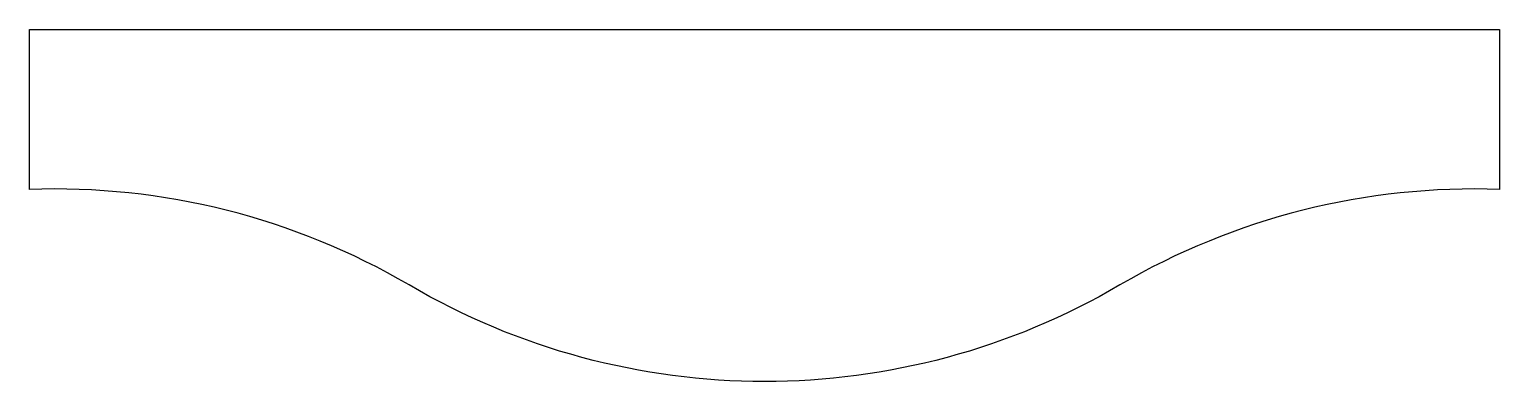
# Model space of a CAD drawing. Header units: metres. Extents: x 61.9 to 107.9, y 675.7 to 686.7.
import ezdxf

# ---------------------------------------------------------------- set-up
doc = ezdxf.new("R2010")
doc.units = ezdxf.units.M
doc.layers.add('C03-M10', color=7, linetype='Continuous')

msp = doc.modelspace()

# ---------------------------------------------------------------- linework, layer by layer
at = {"layer": 'C03-M10', "color": 3}
msp.add_lwpolyline([(107.879, 681.744, 0.142017), (95.998, 678.758, -0.271306), (73.76, 678.758, 0.142017), (61.879, 681.744), (61.879, 686.742), (107.879, 686.742)], format="xyb", close=True, dxfattribs=at)

doc.saveas('drawing.dxf')
